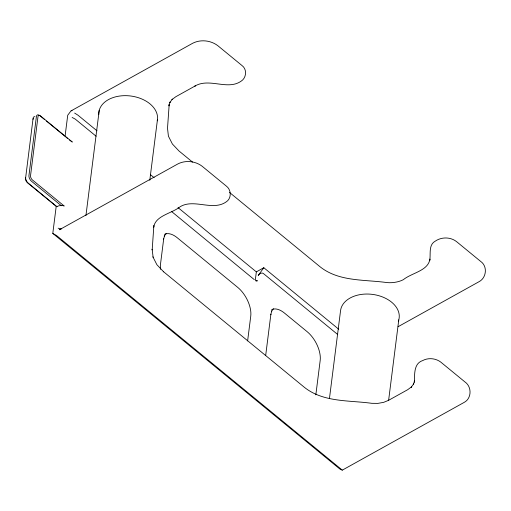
<?xml version="1.0" encoding="UTF-8"?>
<svg xmlns="http://www.w3.org/2000/svg" width="511" height="511" viewBox="0 0 511 511"><rect width="100%" height="100%" fill="white"/><g stroke="black" fill="none" stroke-linecap="round" stroke-linejoin="round"><path stroke-width="0.77" d="M160.358 269.323L160.377 265.145L163.692 238.886L163.539 239.467L164.612 235.565L164.223 236.146L166.241 233.412M152.878 256.803L156.89 264.704L163.641 271.82L163.309 271.533L304.454 387.376C323.444 402.496 349.166 400.17 371.791 403.32L377.885 403.383L383.64 402.349L388.667 400.298L388.239 400.509L407.695 389.695L411.553 386.827L411.195 387.281L413.706 383.799L413.514 384.4L414.555 380.523L414.344 382.164C414.76 374.652 413.52 363.506 422.712 360.555C428.359 357.515 435.698 358.243 440.776 362.101L464.946 381.941C472.036 386.712 471.768 398.727 463.892 402.547L342.274 470.158L339.815 468.983L52.793 233.412L56.21 206.335L27.511 182.778A3.379 1.82 60.9 0 1 25.556 178.454L33.094 118.296A4.51 2.427 60.9 0 1 34.959 116.693M65.076 136.143L67.72 115.25L70.933 110.964L192.724 43.237C200.625 39.2 210.736 40.318 217.769 45.651L241.939 65.491C246.666 68.793 246.583 76.011 242.738 79.901C229.132 91.795 209.791 77.123 194.889 86.097L195.311 85.88L175.854 96.694L171.996 99.562L172.354 99.115L169.85 102.596L170.035 101.989L169 105.873L169.205 104.231L167.512 128.267L168.413 136.156L172.392 144.006L178.991 150.981L192.551 162.108M85.937 215.553L99.236 110.293M149.78 180.319L157.484 119.376M247.624 340.901L250.748 316.188A22.541 12.136 60.9 0 0 237.711 287.374L177.285 237.781A22.541 12.136 60.9 0 0 164.491 234.364M255.308 280.079L256.343 271.878L263.817 267.719L338.723 329.205M265.663 355.605L270.894 314.188L270.734 314.77L271.807 310.867L271.418 311.448L273.436 308.714M315.836 394.875L320.18 360.491A22.541 12.136 60.9 0 0 307.143 331.684L284.486 313.083A22.541 12.136 60.9 0 0 271.686 309.666M329.435 398.657L340.537 310.803A29.536 20.063 7.2 0 1 374.678 294.726A29.536 20.063 7.2 0 1 398.325 321.278M388.584 400.618L398.778 319.892M342.287 470.133L56.453 235.469L52.793 233.412M263.817 267.719L258.215 275.416C259.281 273.941 261.46 272.229 263.28 273.43L337.726 334.533M56.21 206.335L56.938 206.693L57.769 206.233A4.51 3.066 7.2 0 1 61.282 205.684L62.904 205.499L64.214 206.042L32.487 180.006A3.379 1.82 60.9 0 1 30.532 175.688L37.999 116.604A3.379 1.82 60.9 0 1 40.573 116.003L72.3 142.039L69.573 140.04M59.346 229.79L177.687 164.025C185.34 159.975 195.228 160.997 202.088 166.203L226.258 186.042C230.851 189.294 231.636 196.575 227.753 200.651C214.307 212.442 194.461 198.07 180.274 206.668C171.722 213.649 155.331 215.482 153.658 227.312L153.862 225.677L152.182 249.924L152.15 249.279L153.134 257.372M398.095 326.701L478.928 281.759C486.466 277.99 487.845 266.282 480.627 261.383L456.457 241.55C450.389 236.849 441.498 236.829 435.238 241.166C428.212 244.89 430.958 254.497 429.687 260.719L429.898 259.077C428.218 270.913 411.834 272.746 403.275 279.721C398.842 282.04 392.499 283.12 387.012 282.589C364.56 279.421 339.004 281.829 320.135 266.825L229.535 192.462M71.163 110.798L72.045 110.651M256.03 281.088L257.461 280.807L255.685 280.552M59.934 229.484L60.553 229.305M58.152 228.206L61.314 229.017M72.14 117.453L75.2 119.063L96.119 136.233M74.644 113.078L78.004 115.218L97.039 130.842M150.458 174.685L154.143 177.707M178.032 207.607L256.343 271.878M254.312 279.645L171.632 211.567M44.7 119.631L39.852 115.646A4.51 2.427 60.9 0 0 36.415 116.451L28.948 175.529A4.51 2.427 60.9 0 0 31.554 181.29L61.282 205.684M46.52 121.12L64.718 136.06M65.932 137.057L67.752 138.551M56.938 206.693L28.233 183.136A4.51 2.427 60.9 0 1 25.627 177.374M98.764 114.605A29.536 20.063 7.2 0 1 129.807 95.896A29.536 20.063 7.2 0 1 157.247 120.807M33.017 119.376A3.379 1.82 60.9 0 1 33.477 118.392"/></g></svg>
